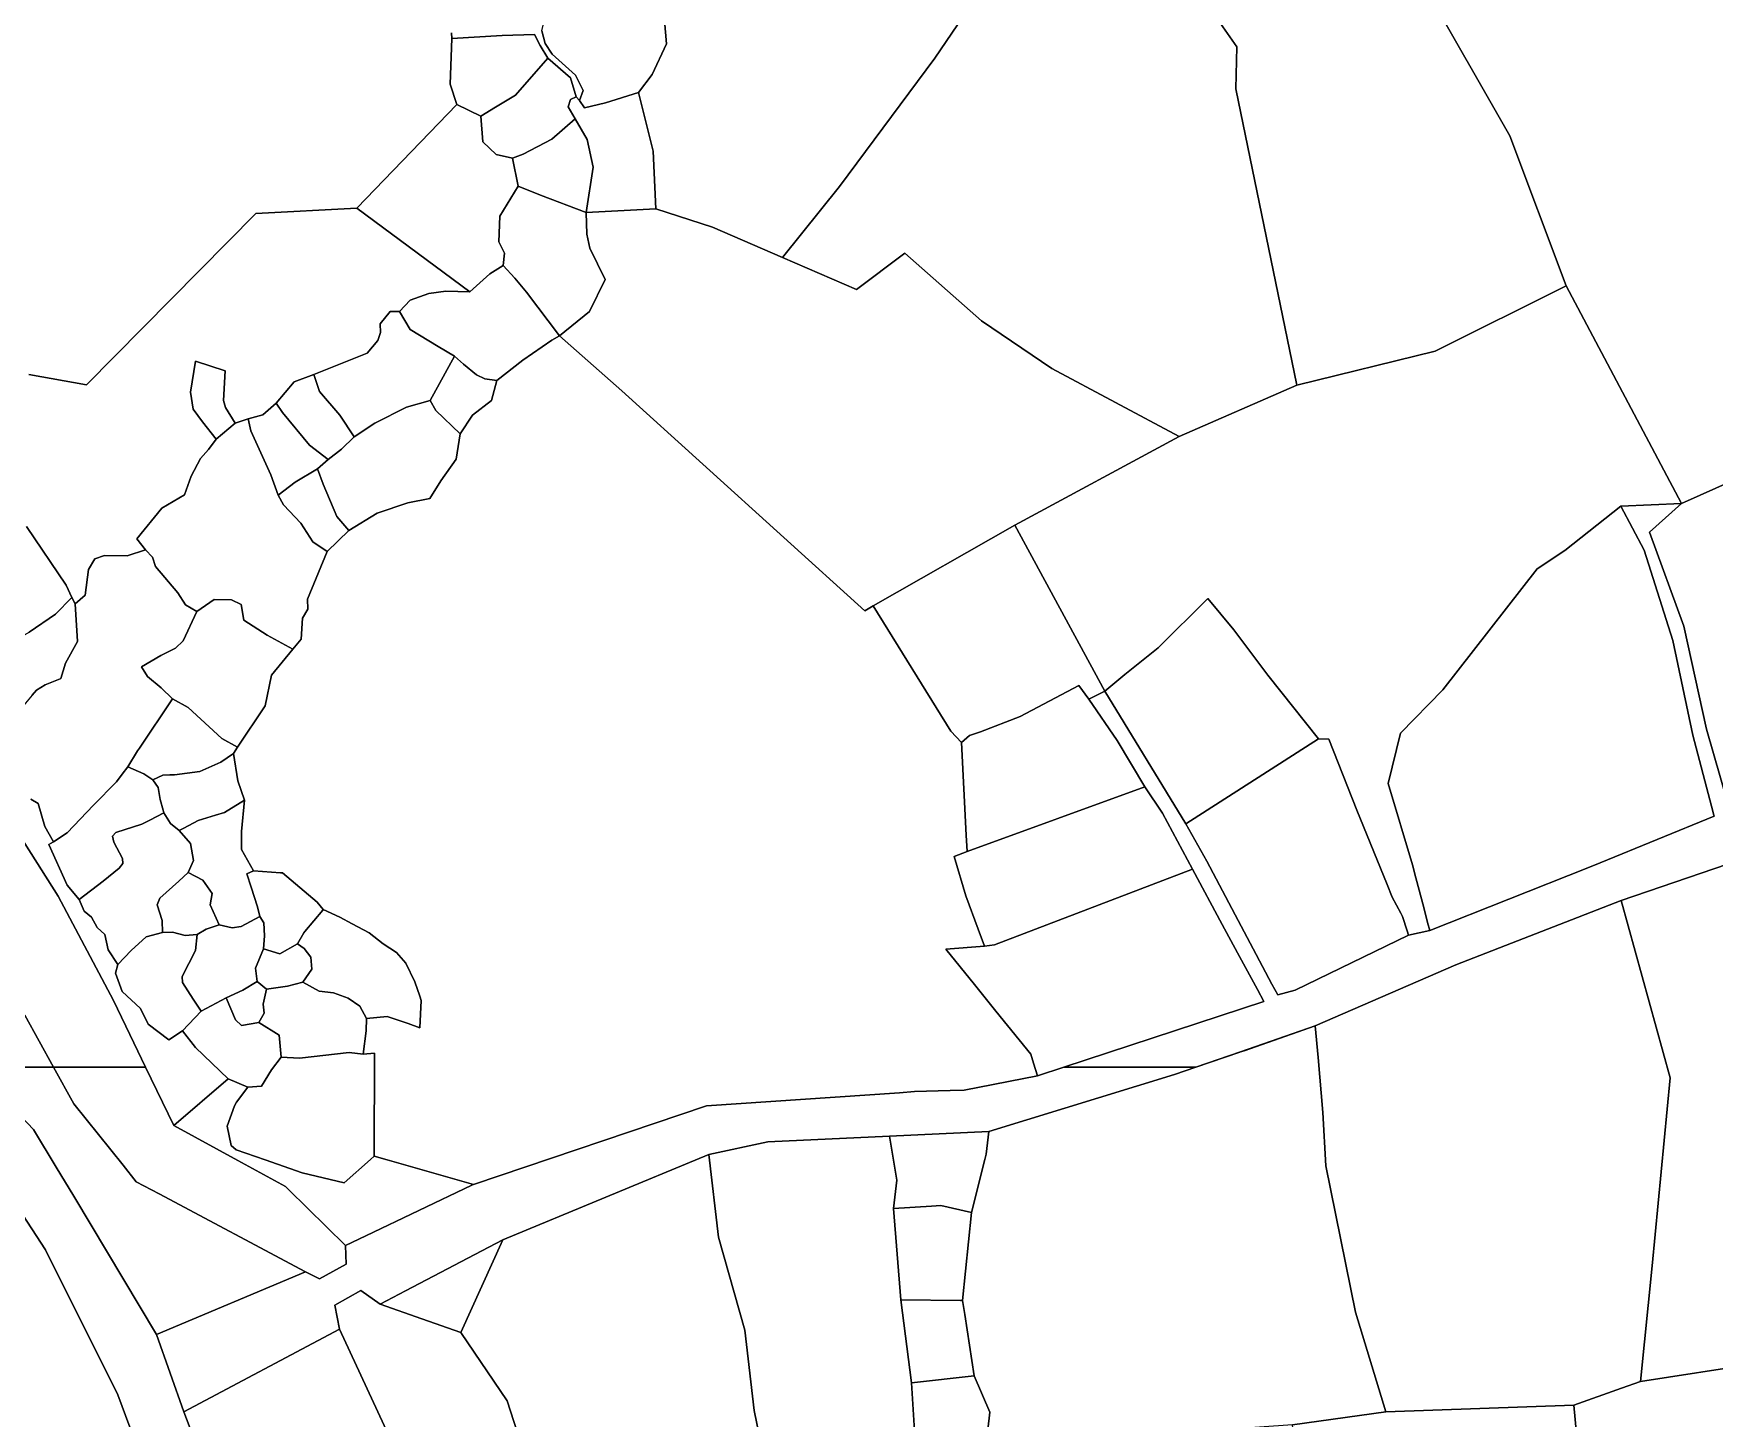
# Model space of a CAD drawing. Extents: x 542555 to 550520, y 1840485 to 1846995.
# Drawn here: x 547222.6 to 547558.7, y 1841929.8 to 1842206.6 of the extents above; entities that cross this region are included whole.
import ezdxf

# ---------------------------------------------------------------- set-up
doc = ezdxf.new("R2010")
doc.units = 0
doc.layers.add('Level 30', color=7, linetype='Continuous')

msp = doc.modelspace()

# ---------------------------------------------------------------- linework, layer by layer
at = {"layer": 'Level 30'}
for points in [[(547502.84, 1842143.11), (547475.17, 1842136.37), (547463.01, 1842195.58), (547463.22, 1842203.99), (547454.36, 1842216.7), (547444.86, 1842233.04), (547435.7, 1842245.76), (547463.06, 1842270.78), (547471.25, 1842274.4), (547482.04, 1842251.07), (547491.32, 1842228.26), (547500.55, 1842216.43), (547517.78, 1842186.2), (547529.05, 1842156.22)], [(547428.39, 1842257.13), (547433.97, 1842247.38), (547419.69, 1842226.57), (547402.84, 1842201.72), (547383.76, 1842176.07), (547372.35, 1842161.85), (547358.37, 1842167.91), (547347.03, 1842171.6), (547346.46, 1842183.12), (547343.57, 1842194.88), (547346.27, 1842198.44), (547349.15, 1842204.58), (547348.73, 1842209.24), (547357.56, 1842214.04), (547381.53, 1842228.8), (547400.28, 1842238.03), (547405.15, 1842231.96), (547415.22, 1842241.35)], [(547475.17, 1842136.37), (547451.65, 1842126.09), (547426.21, 1842139.69), (547412.15, 1842149.19), (547396.79, 1842162.72), (547387.14, 1842155.49), (547372.35, 1842161.85), (547383.76, 1842176.07), (547402.84, 1842201.72), (547419.69, 1842226.57), (547433.97, 1842247.38), (547435.7, 1842245.76), (547444.86, 1842233.04), (547454.36, 1842216.7), (547463.22, 1842203.99), (547463.01, 1842195.58)], [(547594.5, 1842131.61), (547552.14, 1842112.68), (547529.05, 1842156.22), (547517.78, 1842186.2), (547500.55, 1842216.43), (547523.61, 1842228.52), (547530.69, 1842229.22), (547548.98, 1842239.01), (547550.5, 1842242.21), (547561.55, 1842216.58), (547574.22, 1842184.8)], [(547348.73, 1842209.24), (547349.15, 1842204.58), (547346.27, 1842198.44), (547343.57, 1842194.88), (547336.96, 1842192.78), (547332.78, 1842191.81), (547331.77, 1842193.26), (547332.46, 1842195.27), (547330.93, 1842198.31), (547326.27, 1842202.51), (547324.86, 1842204.65), (547324.22, 1842207.16), (547325.03, 1842210.43), (547327.19, 1842214.22), (547329.43, 1842217.15), (547331.27, 1842217.11), (547339.57, 1842213.79), (547342.58, 1842213.89), (547345.39, 1842214.23)], [(547314.93, 1842191.94), (547312.04, 1842190.13), (547307.26, 1842192.43), (547305.88, 1842196.54), (547306.21, 1842205.62), (547316.28, 1842206.24), (547322.77, 1842206.44), (547323.86, 1842204.26), (547325.41, 1842201.71), (547318.99, 1842194.3)], [(547329.48, 1842191.99), (547330.89, 1842189.57), (547326.21, 1842185.54), (547320.52, 1842182.51), (547318.35, 1842181.71), (547315.09, 1842182.44), (547312.43, 1842184.96), (547312.04, 1842190.13), (547314.93, 1842191.94), (547318.99, 1842194.3), (547325.41, 1842201.71), (547329.94, 1842197.8), (547331.09, 1842194.01), (547329.97, 1842193.45)], [(547347.03, 1842171.6), (547333.1, 1842170.84), (547334.49, 1842179.95), (547333.26, 1842185.43), (547330.89, 1842189.57), (547329.48, 1842191.99), (547329.97, 1842193.45), (547331.09, 1842194.01), (547331.77, 1842193.26), (547332.78, 1842191.81), (547336.96, 1842192.78), (547343.57, 1842194.88), (547346.46, 1842183.12)], [(547318.35, 1842181.71), (547319.51, 1842176.11), (547315.84, 1842170.14), (547315.65, 1842165.02), (547316.79, 1842162.72), (547316.52, 1842160.25), (547313.85, 1842158.58), (547309.81, 1842154.99), (547287.21, 1842171.74), (547307.26, 1842192.43), (547312.04, 1842190.13), (547312.43, 1842184.96), (547315.09, 1842182.44)], [(547334.49, 1842179.95), (547333.1, 1842170.84), (547323.98, 1842174.31), (547319.51, 1842176.11), (547318.35, 1842181.71), (547320.52, 1842182.51), (547326.21, 1842185.54), (547330.89, 1842189.57), (547333.26, 1842185.43)], [(547333.76, 1842151.05), (547327.77, 1842146.22), (547321.19, 1842154.92), (547318.82, 1842157.75), (547316.52, 1842160.25), (547316.79, 1842162.72), (547315.65, 1842165.02), (547315.84, 1842170.14), (547319.51, 1842176.11), (547323.98, 1842174.31), (547333.1, 1842170.84), (547333.23, 1842166.51), (547333.83, 1842163.75), (547336.88, 1842157.49)], [(547451.65, 1842126.09), (547418.79, 1842108.36), (547390.51, 1842092.2), (547388.82, 1842091.24), (547340.23, 1842135.21), (547327.77, 1842146.22), (547333.76, 1842151.05), (547336.88, 1842157.49), (547333.83, 1842163.75), (547333.23, 1842166.51), (547333.1, 1842170.84), (547347.03, 1842171.6), (547358.37, 1842167.91), (547372.35, 1842161.85), (547387.14, 1842155.49), (547396.79, 1842162.72), (547412.15, 1842149.19), (547426.21, 1842139.69)], [(547316.52, 1842160.25), (547318.82, 1842157.75), (547321.19, 1842154.92), (547327.77, 1842146.22), (547326.2, 1842145.34), (547320.45, 1842141.36), (547315.2, 1842137.3), (547312.82, 1842137.59), (547311.16, 1842138.38), (547308.54, 1842140.55), (547306.76, 1842142.15), (547303.5, 1842144.09), (547297.9, 1842147.46), (547295.76, 1842151.04), (547297.9, 1842153.31), (547301.65, 1842154.64), (547305.05, 1842155.14), (547309.81, 1842154.99), (547313.85, 1842158.58)], [(547529.05, 1842156.22), (547552.14, 1842112.68), (547539.95, 1842112.15), (547528.8, 1842103.32), (547523.22, 1842099.64), (547504.42, 1842075.43), (547495.9, 1842066.8), (547493.48, 1842056.69), (547498.35, 1842040.46), (547499.02, 1842037.88), (547500.58, 1842031.89), (547501.3492, 1842028.9479), (547501.78, 1842027.3), (547497.52, 1842026.39), (547497.2435, 1842027.2352), (547496.3, 1842030.12), (547495.97, 1842030.77), (547494.29, 1842034.01), (547493.27, 1842036.49), (547487.18, 1842051.36), (547481.62, 1842065.58), (547479.51, 1842065.64), (547469.43, 1842078.34), (547462.59, 1842087.44), (547457.38, 1842093.7), (547447.47, 1842083.83), (547440.8, 1842078.52), (547436.78, 1842075.16), (547418.79, 1842108.36), (547451.65, 1842126.09), (547475.17, 1842136.37), (547502.84, 1842143.11)], [(547306.76, 1842142.15), (547301.89, 1842133.26), (547297.15, 1842131.97), (547290.85, 1842128.72), (547286.7, 1842126), (547283.81, 1842130.32), (547279.76, 1842135.05), (547278.63, 1842138.46), (547289.32, 1842142.72), (547291.42, 1842145.24), (547291.96, 1842146.85), (547291.87, 1842148.61), (547293.87, 1842151.05), (547295.76, 1842151.04), (547297.9, 1842147.46), (547303.5, 1842144.09)], [(547412.71, 1842024.19), (547405.03, 1842023.56), (547410.71, 1842016.54), (547415.03, 1842011.19), (547421.98, 1842002.6), (547422.5441, 1842000.8041), (547423.34, 1841998.27), (547408.65, 1841995.42), (547405.8894, 1841995.3306), (547398.77, 1841995.1), (547395.7527, 1841994.8963), (547357.15, 1841992.29), (547310.58, 1841976.57), (547293.3249, 1841981.464), (547290.73, 1841982.2), (547290.75, 1842002.78), (547288.47, 1842002.61), (547289.12, 1842007.24), (547289.17, 1842009.73), (547293.33, 1842010.14), (547297.48, 1842008.7), (547299.85, 1842007.88), (547300.1, 1842013.35), (547299.81, 1842014.2), (547298.82, 1842017.05), (547297.03, 1842020.77), (547295.17, 1842022.89), (547292.52, 1842024.63), (547289.72, 1842026.84), (547286.28, 1842028.65), (547283.83, 1842029.99), (547280.51, 1842031.54), (547279.33, 1842032.97), (547272.34, 1842038.84), (547271.99, 1842038.87), (547266.58, 1842039.28), (547264.15, 1842043.51), (547264.15, 1842045.81), (547264.15, 1842047.1), (547264.77, 1842053.37), (547263.44, 1842057.26), (547262.59, 1842062.71), (547263.38, 1842063.99), (547268.89, 1842072.22), (547270.15, 1842078.36), (547274.45, 1842083.54), (547276.07, 1842085.54), (547276.36, 1842089.78), (547277.46, 1842091.57), (547277.35, 1842093.58), (547281.27, 1842103.09), (547285.66, 1842107.32), (547291.33, 1842110.74), (547297.44, 1842112.82), (547301.82, 1842113.67), (547304, 1842117.24), (547307.11, 1842121.57), (547307.91, 1842126.63), (547310.36, 1842130.34), (547314.19, 1842133.26), (547315.2, 1842137.3), (547320.45, 1842141.36), (547326.2, 1842145.34), (547327.77, 1842146.22), (547340.23, 1842135.21), (547388.82, 1842091.24), (547390.51, 1842092.2), (547406.03, 1842067.14), (547408.12, 1842064.91), (547409.1, 1842046.35), (547409.29, 1842043.09), (547406.65, 1842042.09), (547408.98, 1842034.23), (547411.5, 1842027.61)], [(547262.9, 1842128.77), (547259.09, 1842125.54), (547256.4, 1842129.01), (547254.49, 1842131.54), (547253.96, 1842134.97), (547254.95, 1842141.15), (547260.9, 1842139.19), (547260.56, 1842133.31), (547260.96, 1842131.89)], [(547306.76, 1842142.15), (547308.54, 1842140.55), (547311.16, 1842138.38), (547312.82, 1842137.59), (547315.2, 1842137.3), (547314.19, 1842133.26), (547310.36, 1842130.34), (547307.91, 1842126.63), (547303.04, 1842131.29), (547301.89, 1842133.26)], [(547278.63, 1842138.46), (547279.76, 1842135.05), (547283.81, 1842130.32), (547286.7, 1842126), (547284.15, 1842123.54), (547281.53, 1842121.46), (547277.74, 1842124.33), (547272.36, 1842130.86), (547271.1, 1842132.74), (547274.68, 1842137.02)], [(547291.33, 1842110.74), (547285.66, 1842107.32), (547283.26, 1842110.06), (547280.53, 1842116.56), (547279.36, 1842119.63), (547281.53, 1842121.46), (547284.15, 1842123.54), (547286.7, 1842126), (547290.85, 1842128.72), (547297.15, 1842131.97), (547301.89, 1842133.26), (547303.04, 1842131.29), (547307.91, 1842126.63), (547307.11, 1842121.57), (547304, 1842117.24), (547301.82, 1842113.67), (547297.44, 1842112.82)], [(547271.47, 1842114.36), (547272.57, 1842112.39), (547276.05, 1842108.73), (547278.4, 1842105.03), (547281.27, 1842103.09), (547277.35, 1842093.58), (547277.46, 1842091.57), (547276.36, 1842089.78), (547276.07, 1842085.54), (547274.45, 1842083.54), (547269.3, 1842086.35), (547264.65, 1842089.34), (547264.09, 1842092.49), (547262.15, 1842093.44), (547258.73, 1842093.47), (547255.27, 1842091.09), (547253, 1842092.41), (547251.46, 1842094.82), (547246.95, 1842100.09), (547246.36, 1842101.97), (547244.95, 1842103.43), (547243.22, 1842105.65), (547248.21, 1842111.72), (547252.75, 1842114.44), (547254.12, 1842118.12), (547255.94, 1842121.68), (547257.6, 1842123.48), (547259.09, 1842125.54), (547262.9, 1842128.77), (547265.47, 1842129.6), (547266.04, 1842127.22), (547270.05, 1842118.44)], [(547281.53, 1842121.46), (547279.36, 1842119.63), (547274.92, 1842116.92), (547271.47, 1842114.36), (547270.05, 1842118.44), (547266.04, 1842127.22), (547265.47, 1842129.6), (547268.43, 1842130.41), (547271.1, 1842132.74), (547272.36, 1842130.86), (547277.74, 1842124.33)], [(547614.79, 1842066.05), (547615.79, 1842062.82), (547561.59, 1842052.05), (547561.32, 1842052.98), (547557.11, 1842067.6), (547552.59, 1842088.15), (547545.72, 1842106.93), (547552.14, 1842112.68), (547594.5, 1842131.61)], [(547285.66, 1842107.32), (547281.27, 1842103.09), (547278.4, 1842105.03), (547276.05, 1842108.73), (547272.57, 1842112.39), (547271.47, 1842114.36), (547274.92, 1842116.92), (547279.36, 1842119.63), (547280.53, 1842116.56), (547283.26, 1842110.06)], [(547558.13, 1842052.2), (547558.6052, 1842050.3962), (547558.67, 1842050.15), (547535.86, 1842040.82), (547533.36, 1842039.83), (547501.78, 1842027.3), (547501.3492, 1842028.9479), (547500.58, 1842031.89), (547499.02, 1842037.88), (547498.35, 1842040.46), (547493.48, 1842056.69), (547495.9, 1842066.8), (547504.42, 1842075.43), (547523.22, 1842099.64), (547528.8, 1842103.32), (547539.95, 1842112.15), (547544.64, 1842103.34), (547550.4, 1842085.27), (547554.39, 1842066.34)], [(547418.79, 1842108.36), (547436.78, 1842075.16), (547433.61, 1842073.59), (547431.6, 1842076.3), (547419.85, 1842070.08), (547411.95, 1842067.01), (547409.71, 1842066.28), (547408.12, 1842064.91), (547406.03, 1842067.14), (547390.51, 1842092.2)], [(547230.93, 1842092.64), (547231.4, 1842085.09), (547228.95, 1842080.76), (547228.03, 1842077.7), (547227.93, 1842077.66), (547224.88, 1842076.46), (547223.2, 1842075.35), (547222.33, 1842074.34), (547219.65, 1842071.2), (547217.65, 1842068.24), (547216.31, 1842065.49), (547214.45, 1842066.06), (547211.82, 1842066.9), (547209.96, 1842064.86), (547208.39, 1842065.52), (547205.94, 1842067.53), (547207.3, 1842069.11), (547214.92, 1842080.85), (547215.85, 1842082.29), (547219.01, 1842085.44), (547219.05, 1842085.46), (547221.72, 1842086.99), (547226.97, 1842090.55), (547230.25, 1842093.92)], [(547255.27, 1842091.09), (547258.73, 1842093.47), (547262.15, 1842093.44), (547264.09, 1842092.49), (547264.65, 1842089.34), (547269.3, 1842086.35), (547274.45, 1842083.54), (547270.15, 1842078.36), (547268.89, 1842072.22), (547263.38, 1842063.99), (547260.21, 1842065.69), (547253.52, 1842071.9), (547250.38, 1842073.62), (547248.08, 1842075.82), (547245.37, 1842078.09), (547244.15, 1842080.02), (547248.05, 1842082.29), (547250.95, 1842083.75), (547252.52, 1842085.25)], [(547479.51, 1842065.64), (547452.99, 1842048.62), (547436.78, 1842075.16), (547440.8, 1842078.52), (547447.47, 1842083.83), (547457.38, 1842093.7), (547462.59, 1842087.44), (547469.43, 1842078.34)], [(547444.78, 1842056.02), (547409.29, 1842043.09), (547409.1, 1842046.35), (547408.12, 1842064.91), (547409.71, 1842066.28), (547411.95, 1842067.01), (547419.85, 1842070.08), (547431.6, 1842076.3), (547433.61, 1842073.59), (547439.24, 1842065.31)], [(547263.38, 1842063.99), (547262.59, 1842062.71), (547260.01, 1842060.95), (547255.81, 1842059.1), (547250.79, 1842058.45), (547249.87, 1842058.41), (547248.42, 1842058.35), (547246.45, 1842057.42), (547244.61, 1842058.65), (547241.46, 1842060.06), (547243.39, 1842063.27), (547243.74, 1842063.79), (547250.38, 1842073.62), (547253.52, 1842071.9), (547260.21, 1842065.69)], [(547479.51, 1842065.64), (547481.62, 1842065.58), (547487.18, 1842051.36), (547493.27, 1842036.49), (547494.29, 1842034.01), (547495.97, 1842030.77), (547496.3, 1842030.12), (547497.2435, 1842027.2352), (547497.52, 1842026.39), (547474.86, 1842015.41), (547471.37, 1842014.45), (547470.2261, 1842016.6043), (547466.49, 1842023.64), (547463.48, 1842029.29), (547457.17, 1842041.16), (547452.99, 1842048.62)], [(547252.61, 1842047.77), (547251.72, 1842047.29), (547249.94, 1842048.71), (547248.66, 1842050.81), (547248.5, 1842051.37), (547247.91, 1842053.51), (547247.52, 1842055.91), (547246.45, 1842057.42), (547248.42, 1842058.35), (547249.87, 1842058.41), (547250.79, 1842058.45), (547255.81, 1842059.1), (547260.01, 1842060.95), (547262.59, 1842062.71), (547263.44, 1842057.26), (547264.77, 1842053.37), (547260.77, 1842050.91), (547259, 1842050.38), (547255.51, 1842049.34)], [(547236.5, 1842037.21), (547231.68, 1842033.49), (547229.34, 1842036.4), (547225.65, 1842044.5), (547226.58, 1842045.07), (547229.29, 1842046.86), (547234.6, 1842052.4), (547239.15, 1842057.06), (547240.31, 1842058.56), (547241.46, 1842060.06), (547244.61, 1842058.65), (547246.45, 1842057.42), (547247.52, 1842055.91), (547247.91, 1842053.51), (547248.5, 1842051.37), (547248.66, 1842050.81), (547245.87, 1842049.35), (547244.25, 1842048.58), (547239.04, 1842046.9), (547238.39, 1842046.15), (547238.67, 1842045), (547240.38, 1842041.73), (547240.44, 1842040.68), (547239.74, 1842039.8)], [(547414.76, 1842024.43), (547412.71, 1842024.19), (547411.5, 1842027.61), (547408.98, 1842034.23), (547406.65, 1842042.09), (547409.29, 1842043.09), (547444.78, 1842056.02), (547448.33, 1842050.8), (547454.31, 1842039.6)], [(547262.3, 1842027.83), (547259.67, 1842028.43), (547257.9, 1842032.45), (547258.29, 1842034.73), (547256.43, 1842037.37), (547253.5, 1842038.9), (547254.57, 1842041.29), (547253.94, 1842044.69), (547251.72, 1842047.29), (547252.61, 1842047.77), (547255.51, 1842049.34), (547259, 1842050.38), (547260.77, 1842050.91), (547264.77, 1842053.37), (547264.15, 1842047.1), (547264.15, 1842045.81), (547264.15, 1842043.51), (547266.58, 1842039.28), (547265.26, 1842038.68), (547266.12, 1842036), (547267.38, 1842032.06), (547267.82, 1842030.1), (547264.1, 1842028.13)], [(547251.72, 1842047.29), (547253.94, 1842044.69), (547254.57, 1842041.29), (547253.5, 1842038.9), (547251.63, 1842037.16), (547247.81, 1842033.77), (547247.29, 1842032.48), (547248.29, 1842029.29), (547248.38, 1842026.95), (547245.09, 1842026.03), (547242.09, 1842023.35), (547239.45, 1842020.51), (547237.54, 1842023.44), (547236.86, 1842026.54), (547235.29, 1842027.95), (547234.18, 1842029.98), (547232.72, 1842031.2), (547231.68, 1842033.49), (547236.5, 1842037.21), (547239.74, 1842039.8), (547240.44, 1842040.68), (547240.38, 1842041.73), (547238.67, 1842045), (547238.39, 1842046.15), (547239.04, 1842046.9), (547244.25, 1842048.58), (547245.87, 1842049.35), (547248.66, 1842050.81), (547249.94, 1842048.71)], [(547253.5, 1842038.9), (547256.43, 1842037.37), (547258.29, 1842034.73), (547257.9, 1842032.45), (547259.67, 1842028.43), (547257.1, 1842027.56), (547255.32, 1842026.52), (547252.89, 1842026.35), (547250.34, 1842027), (547248.38, 1842026.95), (547248.29, 1842029.29), (547247.29, 1842032.48), (547247.81, 1842033.77), (547251.63, 1842037.16)], [(547266.58, 1842039.28), (547271.99, 1842038.87), (547272.34, 1842038.84), (547279.33, 1842032.97), (547280.51, 1842031.54), (547280.4, 1842031.41), (547276.82, 1842027.13), (547276.65, 1842026.84), (547275.34, 1842024.64), (547271.83, 1842022.68), (547268.6, 1842023.64), (547268.78, 1842026.22), (547268.64, 1842028.83), (547267.82, 1842030.1), (547267.38, 1842032.06), (547266.12, 1842036), (547265.26, 1842038.68)], [(547468.59, 1842013.12), (547428.62, 1842000), (547428.61, 1842000), (547423.34, 1841998.27), (547422.5441, 1842000.8041), (547421.98, 1842002.6), (547415.03, 1842011.19), (547410.71, 1842016.54), (547405.03, 1842023.56), (547412.71, 1842024.19), (547414.76, 1842024.43), (547454.31, 1842039.6), (547460.29, 1842028.52), (547463.33, 1842022.88), (547467.3112, 1842015.4929)], [(547590.45, 1841944.38), (547543.9, 1841937.15), (547546.23, 1841960.26), (547549.85, 1841997.89), (547540.05, 1842033.32), (547564.03, 1842041.5), (547590.98, 1841994.93), (547595.73, 1841946.64)], [(547546.23, 1841960.26), (547543.9, 1841937.15), (547540.1443, 1841935.8105), (547530.61, 1841932.41), (547493, 1841931.12), (547486.91, 1841951.03), (547481.02, 1841980.3), (547480.38, 1841990.91), (547479.4305, 1842001.9054), (547478.88, 1842008.28), (547507.02, 1842020.43), (547540.05, 1842033.32), (547549.85, 1841997.89)], [(547267.82, 1842030.1), (547268.64, 1842028.83), (547268.78, 1842026.22), (547268.6, 1842023.64), (547266.96, 1842019.78), (547267.3, 1842017.09), (547264.45, 1842015.39), (547261.07, 1842013.89), (547256.13, 1842011.21), (547254.49, 1842013.56), (547252.37, 1842016.94), (547252.33, 1842018.13), (547254.95, 1842023.33), (547255.32, 1842026.52), (547257.1, 1842027.56), (547259.67, 1842028.43), (547262.3, 1842027.83), (547264.1, 1842028.13)], [(547293.33, 1842010.14), (547289.17, 1842009.73), (547287.8, 1842012.22), (547285.5, 1842013.76), (547282.58, 1842014.87), (547279.73, 1842015.16), (547276.42, 1842016.99), (547278.21, 1842019.58), (547278.03, 1842022), (547276.71, 1842023.71), (547275.34, 1842024.64), (547276.65, 1842026.84), (547276.82, 1842027.13), (547280.4, 1842031.41), (547280.51, 1842031.54), (547283.83, 1842029.99), (547286.28, 1842028.65), (547289.72, 1842026.84), (547292.52, 1842024.63), (547295.17, 1842022.89), (547297.03, 1842020.77), (547298.82, 1842017.05), (547299.81, 1842014.2), (547300.1, 1842013.35), (547299.85, 1842007.88), (547297.48, 1842008.7)], [(547256.13, 1842011.21), (547252.38, 1842007.24), (547249.64, 1842005.44), (547245.52, 1842008.6), (547244, 1842011.74), (547240.32, 1842015.1), (547239, 1842018.78), (547239.45, 1842020.51), (547242.09, 1842023.35), (547245.09, 1842026.03), (547248.38, 1842026.95), (547250.34, 1842027), (547252.89, 1842026.35), (547255.32, 1842026.52), (547254.95, 1842023.33), (547252.33, 1842018.13), (547252.37, 1842016.94), (547254.49, 1842013.56)], [(547278.21, 1842019.58), (547276.42, 1842016.99), (547273.34, 1842016.18), (547269.17, 1842015.58), (547267.3, 1842017.09), (547266.96, 1842019.78), (547268.6, 1842023.64), (547271.83, 1842022.68), (547275.34, 1842024.64), (547276.71, 1842023.71), (547278.03, 1842022)], [(547267.3, 1842017.09), (547269.17, 1842015.58), (547268.49, 1842012.61), (547268.71, 1842010.82), (547267.64, 1842008.93), (547264.18, 1842008.33), (547262.98, 1842009.47), (547261.07, 1842013.89), (547264.45, 1842015.39)], [(547276.42, 1842016.99), (547279.73, 1842015.16), (547282.58, 1842014.87), (547285.5, 1842013.76), (547287.8, 1842012.22), (547289.17, 1842009.73), (547289.12, 1842007.24), (547288.47, 1842002.61), (547285.72, 1842002.95), (547275.75, 1842001.78), (547272.13, 1842001.98), (547271.71, 1842006.37), (547267.64, 1842008.93), (547268.71, 1842010.82), (547268.49, 1842012.61), (547269.17, 1842015.58), (547273.34, 1842016.18)], [(547268.2, 1841996.19), (547265.41, 1841995.97), (547261.51, 1841997.66), (547254.97, 1842003.95), (547252.38, 1842007.24), (547256.13, 1842011.21), (547261.07, 1842013.89), (547262.98, 1842009.47), (547264.18, 1842008.33), (547267.64, 1842008.93), (547271.71, 1842006.37), (547272.13, 1842001.98), (547270.17, 1841999.48)], [(547241.8182, 1841928.0303), (547252.88, 1841898.45), (547235.23, 1841890.71), (547232.07, 1841887.66), (547227.12, 1841886.68), (547208.47, 1841927.92), (547193.0001, 1841955.2762), (547191.03, 1841958.76), (547175.42, 1841990.62), (547183.68, 1842010.7), (547183.599, 1842010.7799), (547183.81, 1842011.3), (547184.1286, 1842011.2602), (547195.33, 1842000), (547212.12, 1841983.11), (547224.98, 1841963.48), (547239.41, 1841934.47)], [(547493, 1841931.12), (547474.35, 1841928.48), (547453.59, 1841927), (547440.24, 1841924.51), (547417.0487, 1841923.5338), (547412.92, 1841923.36), (547413.82, 1841931.04), (547410.68, 1841938.26), (547408.7845, 1841950.5441), (547408.35, 1841953.36), (547410.16, 1841970.92), (547412.8327, 1841981.5288), (547413.1, 1841982.59), (547413.61, 1841987.15), (547450.71, 1841998.55), (547454.99, 1842000), (547463.81, 1842002.99), (547463.9387, 1842003.0352), (547464.69, 1842003.29), (547478.88, 1842008.28), (547479.4305, 1842001.9054), (547480.38, 1841990.91), (547481.02, 1841980.3), (547486.91, 1841951.03)], [(547288.47, 1842002.61), (547290.75, 1842002.78), (547290.73, 1841982.2), (547289.9361, 1841981.5057), (547284.67, 1841976.9), (547276.32, 1841978.85), (547268.8921, 1841981.4514), (547263.1, 1841983.48), (547262.09, 1841984.36), (547261.29, 1841988.19), (547262.77, 1841992.27), (547263.2, 1841993), (547265.41, 1841995.97), (547268.2, 1841996.19), (547270.17, 1841999.48), (547272.13, 1842001.98), (547275.75, 1842001.78), (547285.72, 1842002.95)], [(547247.6988, 1841974.6478), (547276.98, 1841959.06), (547247.16, 1841946.57), (547230.6149, 1841974.1722), (547227.1034, 1841980.0303), (547222.59, 1841987.56), (547210.69, 1842000), (547226.56, 1842000), (547230.61, 1841992.67), (547240.479, 1841980.381), (547243.13, 1841977.08)], [(547279.76, 1841957.69), (547276.98, 1841959.06), (547247.6988, 1841974.6478), (547243.13, 1841977.08), (547240.479, 1841980.381), (547230.61, 1841992.67), (547226.56, 1842000), (547232.77, 1842000), (547244.99, 1842000), (547250.6237, 1841988.3636), (547250.6238, 1841988.3636), (547250.64, 1841988.33), (547263.4381, 1841981.3169), (547272.94, 1841976.11), (547273.5533, 1841975.5109), (547284.99, 1841964.34), (547285.11, 1841960.64)], [(547428.62, 1842000), (547435.84, 1842000), (547454.99, 1842000), (547450.71, 1841998.55), (547413.61, 1841987.15), (547393.74, 1841986.17), (547369.39, 1841985.04), (547357.65, 1841982.51), (547316.4, 1841965.48), (547296.951, 1841955.2629), (547291.92, 1841952.62), (547288.04, 1841955.33), (547282.83, 1841952.4), (547283.74, 1841947.62), (547252.65, 1841931.08), (547247.16, 1841946.57), (547276.98, 1841959.06), (547279.76, 1841957.69), (547285.11, 1841960.64), (547284.99, 1841964.34), (547289.0071, 1841966.2599), (547310.2478, 1841976.4112), (547310.58, 1841976.57), (547357.15, 1841992.29), (547395.7527, 1841994.8963), (547398.77, 1841995.1), (547405.8894, 1841995.3306), (547408.65, 1841995.42), (547423.34, 1841998.27)], [(547290.73, 1841982.2), (547293.3249, 1841981.464), (547310.58, 1841976.57), (547310.2478, 1841976.4112), (547289.0071, 1841966.2599), (547284.99, 1841964.34), (547273.5533, 1841975.5109), (547272.94, 1841976.11), (547263.4381, 1841981.3169), (547250.64, 1841988.33), (547250.6589, 1841988.3462), (547261.51, 1841997.66), (547265.41, 1841995.97), (547263.2, 1841993), (547262.77, 1841992.27), (547261.29, 1841988.19), (547262.09, 1841984.36), (547263.1, 1841983.48), (547268.8921, 1841981.4514), (547276.32, 1841978.85), (547284.67, 1841976.9), (547289.9361, 1841981.5057)], [(547400.19, 1841904.83), (547396.46, 1841877.85), (547395.32, 1841876.94), (547390.81, 1841881.68), (547388.31, 1841883.17), (547380.11, 1841884.11), (547376.31, 1841883.7), (547372.35, 1841884.93), (547370.57, 1841898.02), (547371.81, 1841906.29), (547366.68, 1841931.35), (547364.8, 1841947.4), (547359.57, 1841965.98), (547357.65, 1841982.51), (547369.39, 1841985.04), (547393.74, 1841986.17), (547395.19, 1841977.42), (547394.53, 1841971.74), (547396.02, 1841953.48), (547398.14, 1841936.9), (547398.95, 1841924.09), (547395.07, 1841904.25)], [(547412.8327, 1841981.5288), (547410.16, 1841970.92), (547403.99, 1841972.35), (547402.149, 1841972.2313), (547394.53, 1841971.74), (547395.19, 1841977.42), (547393.74, 1841986.17), (547413.61, 1841987.15), (547413.1, 1841982.59)], [(547357.65, 1841982.51), (547359.57, 1841965.98), (547364.8, 1841947.4), (547366.68, 1841931.35), (547371.81, 1841906.29), (547370.57, 1841898.02), (547359.57, 1841893.47), (547326.04, 1841894.15), (547323.37, 1841914.51), (547317.26, 1841933.26), (547308.02, 1841946.93), (547316.4, 1841965.48)], [(547410.16, 1841970.92), (547408.35, 1841953.36), (547407.9217, 1841953.3642), (547396.02, 1841953.48), (547394.53, 1841971.74), (547402.149, 1841972.2313), (547403.99, 1841972.35)], [(547296.951, 1841955.2629), (547316.4, 1841965.48), (547308.02, 1841946.93), (547300.2286, 1841949.6836), (547291.92, 1841952.62)], [(547408.35, 1841953.36), (547408.7845, 1841950.5441), (547410.68, 1841938.26), (547398.14, 1841936.9), (547396.02, 1841953.48), (547407.9217, 1841953.3642)], [(547311.97, 1841816.38), (547285.03, 1841808.72), (547269.56, 1841886.58), (547252.65, 1841931.08), (547283.74, 1841947.62), (547293.55, 1841926.52), (547302.21, 1841909.96), (547303.92, 1841876.56), (547305.53, 1841849.03)], [(547413.82, 1841931.04), (547412.92, 1841923.36), (547408.55, 1841915.72), (547400.19, 1841904.83), (547395.07, 1841904.25), (547398.95, 1841924.09), (547398.14, 1841936.9), (547410.68, 1841938.26)], [(547523.96, 1841848.76), (547485.74, 1841832.73), (547481.34, 1841862.65), (547480.0721, 1841874.519), (547476.52, 1841907.77), (547475.55, 1841918.81), (547474.35, 1841928.48), (547493, 1841931.12), (547530.61, 1841932.41), (547533.68, 1841899.4), (547550.8048, 1841900.9685), (547551.04, 1841900.99), (547555.53, 1841884.74), (547560.89, 1841863.24), (547551.05, 1841861.81), (547550.56, 1841851.51)]]:
    msp.add_lwpolyline(points, close=True, dxfattribs=at)
for points in [[(547306.14, 1842206.81), (547306.21, 1842205.62), (547305.88, 1842196.54), (547307.26, 1842192.43), (547287.21, 1842171.74), (547267.02, 1842170.63), (547233.16, 1842136.38), (547221.64, 1842138.48)], [(547324.22, 1842207.16), (547324.86, 1842204.65), (547326.27, 1842202.51), (547330.93, 1842198.31), (547332.46, 1842195.27), (547331.77, 1842193.26), (547331.09, 1842194.01), (547329.94, 1842197.8), (547325.41, 1842201.71), (547323.86, 1842204.26), (547322.77, 1842206.44), (547316.28, 1842206.24), (547306.21, 1842205.62), (547306.14, 1842206.81)], [(547221.64, 1842138.48), (547233.16, 1842136.38), (547267.02, 1842170.63), (547287.21, 1842171.74), (547309.81, 1842154.99), (547305.05, 1842155.14), (547301.65, 1842154.64), (547297.9, 1842153.31), (547295.76, 1842151.04), (547293.87, 1842151.05), (547291.87, 1842148.61), (547291.96, 1842146.85), (547291.42, 1842145.24), (547289.32, 1842142.72), (547278.63, 1842138.46), (547274.68, 1842137.02), (547271.1, 1842132.74), (547268.43, 1842130.41), (547265.47, 1842129.6), (547262.9, 1842128.77), (547260.96, 1842131.89), (547260.56, 1842133.31), (547260.9, 1842139.19), (547254.95, 1842141.15), (547253.96, 1842134.97), (547254.49, 1842131.54), (547256.4, 1842129.01), (547259.09, 1842125.54), (547257.6, 1842123.48), (547255.94, 1842121.68), (547254.12, 1842118.12), (547252.75, 1842114.44), (547248.21, 1842111.72), (547243.22, 1842105.65), (547244.95, 1842103.43), (547241.29, 1842102.25), (547236.77, 1842102.3), (547234.81, 1842101.63), (547233.56, 1842099.46), (547232.88, 1842094.34), (547230.93, 1842092.64), (547230.25, 1842093.92), (547229.08, 1842096.34), (547221.17, 1842108.1)], [(547564.03, 1842041.5), (547540.05, 1842033.32), (547507.02, 1842020.43), (547478.88, 1842008.28), (547463.9387, 1842003.0352), (547454.99, 1842000), (547435.84, 1842000), (547428.62, 1842000), (547468.59, 1842013.12), (547467.3112, 1842015.4929), (547463.33, 1842022.88), (547460.29, 1842028.52), (547454.31, 1842039.6), (547448.33, 1842050.8), (547444.78, 1842056.02), (547439.24, 1842065.31), (547433.61, 1842073.59), (547436.78, 1842075.16), (547452.99, 1842048.62), (547457.17, 1842041.16), (547463.48, 1842029.29), (547466.49, 1842023.64), (547470.2261, 1842016.6043), (547471.37, 1842014.45), (547474.86, 1842015.41), (547497.52, 1842026.39), (547501.78, 1842027.3), (547533.36, 1842039.83), (547535.86, 1842040.82), (547558.67, 1842050.15), (547558.6052, 1842050.3962), (547558.13, 1842052.2), (547554.39, 1842066.34), (547550.4, 1842085.27), (547544.64, 1842103.34), (547539.95, 1842112.15), (547552.14, 1842112.68), (547545.72, 1842106.93), (547552.59, 1842088.15), (547557.11, 1842067.6), (547561.32, 1842052.98)], [(547221.17, 1842108.1), (547229.08, 1842096.34), (547230.25, 1842093.92), (547226.97, 1842090.55), (547221.72, 1842086.99)], [(547222.33, 1842074.34), (547223.2, 1842075.35), (547224.88, 1842076.46), (547227.93, 1842077.66), (547228.03, 1842077.7), (547228.95, 1842080.76), (547231.4, 1842085.09), (547230.93, 1842092.64), (547232.88, 1842094.34), (547233.56, 1842099.46), (547234.81, 1842101.63), (547236.77, 1842102.3), (547241.29, 1842102.25), (547244.95, 1842103.43), (547246.36, 1842101.97), (547246.95, 1842100.09), (547251.46, 1842094.82), (547253, 1842092.41), (547255.27, 1842091.09), (547252.52, 1842085.25), (547250.95, 1842083.75), (547248.05, 1842082.29), (547244.15, 1842080.02), (547245.37, 1842078.09), (547248.08, 1842075.82), (547250.38, 1842073.62), (547243.74, 1842063.79), (547243.39, 1842063.27), (547241.46, 1842060.06), (547240.31, 1842058.56), (547239.15, 1842057.06), (547234.6, 1842052.4), (547229.29, 1842046.86), (547226.58, 1842045.07), (547224.81, 1842048.08), (547223.5, 1842052.68), (547222.04, 1842053.56)], [(547222.04, 1842053.56), (547223.5, 1842052.68), (547224.81, 1842048.08), (547226.58, 1842045.07), (547225.65, 1842044.5), (547229.34, 1842036.4), (547231.68, 1842033.49), (547232.72, 1842031.2), (547234.18, 1842029.98), (547235.29, 1842027.95), (547236.86, 1842026.54), (547237.54, 1842023.44), (547239.45, 1842020.51), (547239, 1842018.78), (547240.32, 1842015.1), (547244, 1842011.74), (547245.52, 1842008.6), (547249.64, 1842005.44), (547252.38, 1842007.24), (547254.97, 1842003.95), (547261.51, 1841997.66), (547250.6589, 1841988.3462), (547250.6238, 1841988.3636), (547250.6237, 1841988.3636), (547245, 1842000), (547244.99, 1842000), (547242.65, 1842004.84), (547238.56, 1842013.31), (547227.53, 1842034.19), (547217.53, 1842049.98)], [(547217.53, 1842049.98), (547227.53, 1842034.19), (547238.56, 1842013.31), (547242.65, 1842004.84), (547244.99, 1842000), (547232.77, 1842000), (547226.56, 1842000), (547220.8216, 1842010.3717)], [(547220.8216, 1842010.3717), (547226.56, 1842000), (547210.69, 1842000)], [(547241.8182, 1841928.0303), (547239.41, 1841934.47), (547224.98, 1841963.48), (547212.12, 1841983.11), (547195.33, 1842000), (547202.05, 1842000), (547210.69, 1842000), (547222.59, 1841987.56), (547227.1034, 1841980.0303), (547230.6149, 1841974.1722), (547247.16, 1841946.57), (547252.65, 1841931.08), (547269.56, 1841886.58)], [(547293.55, 1841926.52), (547283.74, 1841947.62), (547282.83, 1841952.4), (547288.04, 1841955.33), (547291.92, 1841952.62), (547300.2286, 1841949.6836), (547308.02, 1841946.93), (547317.26, 1841933.26), (547323.37, 1841914.51)], [(547560.89, 1841863.24), (547555.53, 1841884.74), (547551.04, 1841900.99), (547550.8048, 1841900.9685), (547533.68, 1841899.4), (547530.61, 1841932.41), (547540.1443, 1841935.8105), (547543.9, 1841937.15), (547590.45, 1841944.38)]]:
    msp.add_lwpolyline(points, dxfattribs=at)

doc.saveas('drawing.dxf')
